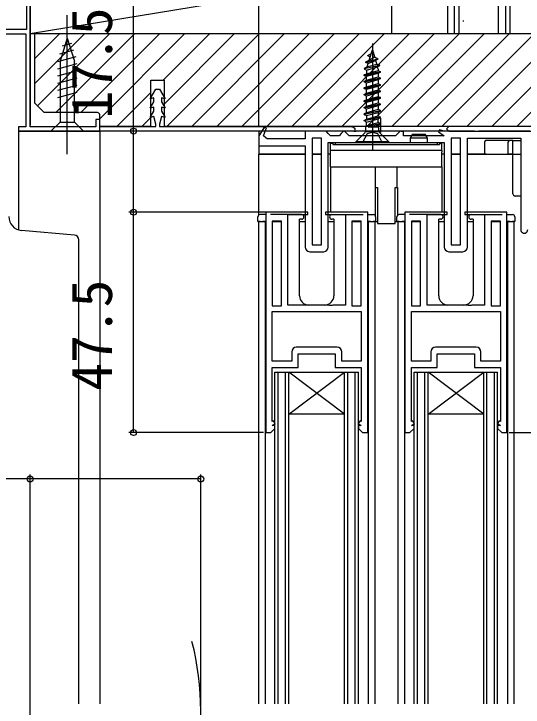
# Model space of a CAD drawing. Units: millimetres, scale not verified. Extents: x -525 to 525, y -782 to 777.
# Drawn here: x -411.5 to -301.7, y 344.3 to 493.8 of the extents above; entities that cross this region are included whole.
import ezdxf
from ezdxf.enums import TextEntityAlignment as Align

# ---------------------------------------------------------------- set-up
doc = ezdxf.new("R2010")
doc.units = ezdxf.units.MM
doc.header["$LTSCALE"] = 4
for name, color, linetype in [('0-2_YKK_11', 7, 'Continuous'), ('0-4_YKK_12', 2, 'Continuous'), ('0-5_YKK_13', 4, 'Continuous'), ('0-7_YKK_D', 6, 'Continuous'), ('0-9_YSS_K', 3, 'Continuous'), ('0-A_YSS_KE', 3, 'Continuous')]:
    doc.layers.add(name, color=color, linetype=linetype)
doc.styles.add('ＭＳ ゴシック', font='')
doc.styles.get('ＭＳ ゴシック').set_extended_font_data('MS Gothic')

msp = doc.modelspace()

# ---------------------------------------------------------------- linework, layer by layer
at = {"layer": '0-2_YKK_11'}
for p, q in [((-357.824, 468.836), (-357.169, 469.491)), ((-338, 469.105), (-338, 468.504)), ((-343.7, 443.504), (-343.7, 466.004)), ((-347.7, 442.504), (-344.7, 442.504)), ((-317.7, 442.504), (-314.7, 442.504)), ((-341.8, 421.904), (-350.6, 421.904)), ((-311.8, 421.904), (-320.6, 421.904))]:
    msp.add_line(p, q, dxfattribs=at)
for points in [[(-424, 478.5), (-424, 489.5), (-408.9, 489.5), (-408.9, 469.4), (-410.5, 469.4), (-410.5, 468.5), (-393, 468.5), (-393, 471), (-393.8, 471), (-393.8, 469.4), (-408, 469.4), (-408, 497.5), (-410, 497.5), (-410, 496.8), (-408.8, 496.8), (-408.8, 490.4), (-421.576, 490.4)], [(-338.001, 468.504), (-380.9, 468.504), (-393, 468.504), (-393, 469.504), (-380.9, 469.504), (-380.9, 470.002), (-381.299, 471.641), (-382.1, 471.426), (-381.3, 472.812), (-381.3, 473.641), (-382.1, 473.426), (-381.3, 474.812), (-381.3, 475.641), (-382.1, 475.426), (-380.9, 477.504), (-380.1, 477.505), (-378.9, 475.426), (-379.7, 475.64), (-379.7, 474.812), (-378.9, 473.426), (-379.7, 473.64), (-379.7, 472.812), (-378.9, 471.426), (-379.7, 471.639), (-380.1, 470.004), (-380.1, 469.504), (-338.566, 469.505), (-338.377, 469.371), (-338, 469.105)], [(-301.7, 468.504), (-311.241, 468.504), (-311.425, 468.384), (-311.975, 468.384), (-312.158, 468.504), (-318.7, 468.504), (-319.717, 468.805), (-319.927, 468.374), (-318.7, 467.504), (-327.5, 467.504), (-327.5, 468.504), (-328.2, 468.504), (-328.7, 468.004), (-329.2, 467.504), (-339.2, 467.504), (-339.7, 468.004), (-340.2, 468.504), (-340.4, 468.504), (-340.9, 468.004), (-341.4, 467.504), (-343.2, 467.504), (-343.7, 468.004), (-344.2, 468.504), (-348.7, 468.504), (-348.7, 466.804), (-356.9, 466.804), (-357.197, 467.067), (-357.693, 467.504), (-357.7, 467.504), (-357.009, 469.181), (-357.445, 469.412), (-358.7, 467.504), (-358.7, 465.304), (-348.7, 465.304), (-348.7, 443.504)], [(-284.7, 469.504), (-317.7, 469.504), (-318.2, 469.004), (-317.7, 468.504), (-296.7, 468.504)], [(-313.7, 443.504), (-313.7, 467.004), (-302.2, 467.004), (-302.2, 447.254)], [(-343.7, 466.004), (-318.7, 466.004), (-318.7, 443.504)], [(-355.8, 429.604), (-336.6, 429.604), (-336.6, 418.904), (-340.8, 418.904), (-340.8, 420.904)], [(-351.6, 420.904), (-351.6, 418.904), (-355.8, 418.904), (-355.8, 429.604)], [(-325.8, 429.604), (-306.6, 429.604), (-306.6, 418.904), (-310.8, 418.904), (-310.8, 420.904)], [(-321.6, 420.904), (-321.6, 418.904), (-325.8, 418.904), (-325.8, 429.604)]]:
    msp.add_lwpolyline(points, dxfattribs=at)
for points in [[(-345.2, 444.004), (-345.2, 467.004), (-347.2, 467.004), (-347.2, 444.004)], [(-315.2, 444.004), (-315.2, 467.004), (-317.2, 467.004), (-317.2, 444.004)], [(-357.2, 451.004), (-357.2, 403.504), (-356.1, 403.504), (-355.2, 404.404), (-355.2, 405.004), (-355.8, 405.004), (-355.147, 405.469), (-355.553, 406.039), (-355.8, 405.864), (-355.8, 417.504), (-350.2, 417.504), (-350.2, 420.504), (-342.2, 420.504), (-342.2, 417.504), (-336.6, 417.504), (-336.6, 405.864), (-336.847, 406.039), (-337.253, 405.469), (-336.6, 405.004), (-337.2, 405.004), (-337.2, 404.404), (-336.3, 403.504), (-335.2, 403.504), (-335.2, 451.004), (-336.2, 451.004), (-344.3, 451.004), (-344.3, 450.504), (-340, 450.504), (-340, 431.004), (-342.742, 431.004), (-342.925, 430.884), (-343.475, 430.884), (-343.659, 431.004), (-352.4, 431.004), (-352.4, 450.504), (-348.1, 450.504), (-348.1, 451.004), (-356.2, 451.004)], [(-327.2, 451.004), (-327.2, 403.504), (-326.1, 403.504), (-325.2, 404.404), (-325.2, 405.004), (-325.8, 405.004), (-325.147, 405.469), (-325.553, 406.039), (-325.8, 405.864), (-325.8, 417.504), (-320.2, 417.504), (-320.2, 420.504), (-312.2, 420.504), (-312.2, 417.504), (-306.6, 417.504), (-306.6, 405.864), (-306.847, 406.039), (-307.253, 405.469), (-306.6, 405.004), (-307.2, 405.004), (-307.2, 404.404), (-306.3, 403.504), (-305.2, 403.504), (-305.2, 451.004), (-306.2, 451.004), (-314.3, 451.004), (-314.3, 450.504), (-310, 450.504), (-310, 431.004), (-312.742, 431.004), (-312.925, 430.884), (-313.475, 430.884), (-313.659, 431.004), (-322.4, 431.004), (-322.4, 450.504), (-318.1, 450.504), (-318.1, 451.004), (-326.2, 451.004)], [(-353.8, 430.804), (-353.8, 449.104), (-355.8, 449.104), (-355.8, 430.804)], [(-336.6, 430.804), (-336.6, 449.104), (-338.6, 449.104), (-338.6, 430.804)], [(-323.8, 430.804), (-323.8, 449.104), (-325.8, 449.104), (-325.8, 430.804)], [(-306.6, 430.804), (-306.6, 449.104), (-308.6, 449.104), (-308.6, 430.804)]]:
    msp.add_lwpolyline(points, close=True, dxfattribs=at)
for centre, radius, start, end in [((-301.45, 447.254), 0.75, 179.99999, 0.00001), ((-347.7, 443.504), 1, 180.00001, 269.99999), ((-344.7, 443.504), 1, 270.00001, 359.99999), ((-317.7, 443.504), 1, 180.00001, 269.99999), ((-314.7, 443.504), 1, 270.00001, 359.99999), ((-350.6, 420.904), 1, 90.00001, 179.99999), ((-341.8, 420.904), 1, 0.00001, 89.99999), ((-320.6, 420.904), 1, 90.00001, 179.99999), ((-311.8, 420.904), 1, 0.00001, 89.99999)]:
    msp.add_arc(centre, radius, start, end, dxfattribs=at)
at = {"layer": '0-4_YKK_12'}
for p, q in [((-408, 497.5), (-408, 469.8)), ((-393, 468.5), (-410.5, 468.5)), ((-410.5, 468.5), (-410.5, 447.137)), ((-393, 468.5), (-393, 345.004)), ((-358.7, 450.405), (-358.7, 463.504)), ((-358.7, 463.504), (-348.7, 463.504)), ((-347.2, 463.504), (-345.2, 463.504)), ((-317.2, 463.504), (-315.2, 463.504)), ((-313.7, 463.504), (-302.2, 463.504)), ((-335.1, 450.515), (-335.1, 450.504)), ((-327.286, 450.512), (-327.286, 450.504)), ((-358.9, 449.004), (-357.2, 449.004)), ((-358.7, 345.004), (-358.7, 449.004)), ((-357.3, 449.004), (-357.3, 345.004)), ((-355.6, 449.004), (-354, 449.004)), ((-349.9, 449.004), (-348.7, 449.004)), ((-343.7, 449.004), (-342.5, 449.004)), ((-338.4, 449.004), (-336.8, 449.004)), ((-335.2, 449.004), (-333.1, 449.004)), ((-335.1, 449.004), (-335.1, 345.004)), ((-333.7, 449.004), (-333.7, 345.004)), ((-329.3, 449.004), (-327.2, 449.004)), ((-328.686, 449.004), (-328.686, 345.004)), ((-327.286, 449.004), (-327.286, 345.004)), ((-325.6, 449.004), (-324, 449.004)), ((-319.9, 449.004), (-318.7, 449.004)), ((-313.7, 449.004), (-312.5, 449.004)), ((-308.4, 449.004), (-306.8, 449.004)), ((-305.2, 449.004), (-303.686, 449.004)), ((-305.1, 449.005), (-305.1, 345.004)), ((-303.686, 449.004), (-303.686, 345.004)), ((-397.5, 345.004), (-397.5, 444.499)), ((-355.2, 416.504), (-337.2, 416.504)), ((-355.2, 345.004), (-355.2, 416.504)), ((-354.5, 345.004), (-354.5, 416.504)), ((-352.9, 345.004), (-352.9, 416.504)), ((-340.2, 407.504), (-352.2, 416.504)), ((-352.2, 345.004), (-352.2, 416.504)), ((-340.2, 345.004), (-340.2, 416.504)), ((-339.5, 345.004), (-339.5, 416.504)), ((-337.9, 345.004), (-337.9, 416.504)), ((-337.2, 345.004), (-337.2, 416.504)), ((-325.2, 416.504), (-307.2, 416.504)), ((-325.2, 345.004), (-325.2, 416.504)), ((-324.5, 345.004), (-324.5, 416.504)), ((-322.9, 345.004), (-322.9, 416.504)), ((-310.2, 407.504), (-322.2, 416.504)), ((-322.2, 345.004), (-322.2, 416.504)), ((-310.2, 345.004), (-310.2, 416.504)), ((-309.5, 345.004), (-309.5, 416.504)), ((-307.9, 345.004), (-307.9, 416.504)), ((-307.2, 345.004), (-307.2, 416.504))]:
    msp.add_line(p, q, dxfattribs=at)
for points in [[(-340.2, 407.504), (-352.2, 407.504), (-340.2, 416.504)], [(-310.2, 407.504), (-322.2, 407.504), (-310.2, 416.504)]]:
    msp.add_lwpolyline(points, dxfattribs=at)
msp.add_arc((-431.2, 343.504), 60, 345.52249, 14.47751, dxfattribs=at)
at = {"layer": '0-5_YKK_13'}
for p, q in [((-400, 463.5), (-400, 493.5)), ((-400, 488.5), (-401.55, 483.584)), ((-399.062, 487.353), (-401.112, 486.804)), ((-400, 488.5), (-398.45, 483.584)), ((-334.2, 487.351), (-334.2, 464.216)), ((-398.61, 485.921), (-401.646, 485.108)), ((-398.159, 484.489), (-402.1, 483.433)), ((-334.877, 483.789), (-333.736, 484.489)), ((-397.9, 483.006), (-402.1, 481.88)), ((-401.55, 483.584), (-401.55, 470.45)), ((-398.45, 470.45), (-398.45, 483.584)), ((-335.616, 483.404), (-332.997, 484.104)), ((-335.616, 483.304), (-332.997, 484.004)), ((-335.106, 483.039), (-333.507, 483.739)), ((-397.9, 481.453), (-402.1, 480.327)), ((-335.95, 482.004), (-332.569, 482.704)), ((-332.569, 482.604), (-335.95, 481.904)), ((-335.44, 481.639), (-333.079, 482.339)), ((-332.96, 481.829), (-332.96, 481.57)), ((-332.45, 481.204), (-332.45, 481.304)), ((-397.9, 479.9), (-402.1, 478.774)), ((-332.96, 480.939), (-332.96, 480.17)), ((-332.45, 479.804), (-332.45, 479.904)), ((-397.9, 478.347), (-402.1, 477.222)), ((-332.96, 479.539), (-332.96, 478.77)), ((-332.45, 478.404), (-332.45, 478.504)), ((-397.9, 476.794), (-402.1, 475.669)), ((-332.96, 478.139), (-332.96, 477.37)), ((-332.96, 476.739), (-332.96, 475.97)), ((-332.45, 477.004), (-332.45, 477.104)), ((-332.96, 475.339), (-332.96, 474.57)), ((-332.45, 475.604), (-332.45, 475.704)), ((-332.96, 473.939), (-332.96, 473.17)), ((-332.45, 474.204), (-332.45, 474.304)), ((-332.96, 472.539), (-332.96, 471.77)), ((-332.45, 472.804), (-332.45, 472.904)), ((-335.44, 470.439), (-332.96, 471.139)), ((-332.45, 471.404), (-332.45, 471.504)), ((-332.45, 471.298), (-332.45, 468.169)), ((-403.5, 468.5), (-401.55, 470.45)), ((-401.55, 470.45), (-398.45, 470.45)), ((-396.5, 468.5), (-398.45, 470.45)), ((-335.6, 469.587), (-332.486, 470.123)), ((-335.44, 469.67), (-332.96, 470.37)), ((-334.322, 469.354), (-332.96, 469.739)), ((-403.5, 468.5), (-396.5, 468.5)), ((-358.7, 468.504), (-358.7, 463.504)), ((-338.2, 468.504), (-358.7, 468.504)), ((-338.2, 468.504), (-337.7, 468.504)), ((-328, 468.504), (-337.7, 468.504)), ((-335.834, 468.12), (-337.7, 466.254)), ((-332.8, 468.354), (-335.6, 468.354)), ((-330.7, 466.254), (-332.565, 468.12)), ((-328, 468.504), (-327.5, 468.504)), ((-312.2, 468.504), (-327.5, 468.504)), ((-325.55, 467.804), (-326.05, 466.938)), ((-325.55, 467.804), (-322.85, 467.804)), ((-322.35, 466.938), (-322.85, 467.804)), ((-300.246, 468.504), (-311.2, 468.504)), ((-326.05, 466.938), (-326.05, 466.004)), ((-322.35, 466.938), (-326.05, 466.938)), ((-322.35, 466.004), (-322.35, 466.938)), ((-303.9, 466.504), (-309.78, 466.504)), ((-303.4, 466.504), (-302.2, 466.504)), ((-342.7, 465.804), (-343.2, 465.804)), ((-342.2, 466.004), (-342.2, 465.604)), ((-342.2, 466.004), (-320.2, 466.004)), ((-342.2, 465.604), (-320.2, 465.604)), ((-320.2, 466.004), (-320.2, 465.604)), ((-319.7, 465.804), (-319.7, 465.604)), ((-319.2, 465.804), (-319.7, 465.804)), ((-319.2, 464.304), (-319.2, 465.804)), ((-304.9, 463.504), (-304.9, 466.204)), ((-348.7, 463.504), (-358.7, 463.504)), ((-345.2, 463.504), (-347.2, 463.504)), ((-343.2, 463.504), (-343.7, 463.504)), ((-343.2, 464.059), (-343.2, 464.304)), ((-343.2, 460.804), (-343.2, 464.059)), ((-319.2, 464.304), (-319.2, 464.059)), ((-319.2, 460.804), (-319.2, 464.059)), ((-318.7, 463.504), (-319.2, 463.504)), ((-315.2, 463.504), (-317.2, 463.504)), ((-310.3, 463.504), (-313.7, 463.504)), ((-309.7, 463.504), (-310, 463.504)), ((-309.7, 463.504), (-304.9, 463.504)), ((-303.9, 463.504), (-304.9, 463.504)), ((-343.2, 460.804), (-333.5, 460.804)), ((-343.2, 460.804), (-343.2, 451.004)), ((-333.5, 460.804), (-328.9, 460.804)), ((-333.5, 456.304), (-333.5, 460.804)), ((-328.9, 460.804), (-319.2, 460.804)), ((-328.9, 460.804), (-328.9, 456.304)), ((-319.2, 460.804), (-319.2, 451.004)), ((-333.5, 456.304), (-333.1, 456.304)), ((-333.1, 456.304), (-333.1, 448.604)), ((-329.3, 456.304), (-328.9, 456.304)), ((-329.3, 448.604), (-329.3, 456.304)), ((-302.2, 454.504), (-303.4, 454.504)), ((-358.9, 449.004), (-358.9, 450.004)), ((-357.2, 450.504), (-358.4, 450.504)), ((-349.475, 450.504), (-356.2, 450.504)), ((-342.925, 450.504), (-336.2, 450.504)), ((-335.2, 450.504), (-334, 450.504)), ((-328.9, 449.004), (-328.9, 450.004)), ((-327.2, 450.504), (-328.4, 450.504)), ((-319.475, 450.504), (-326.2, 450.504)), ((-312.925, 450.504), (-306.2, 450.504)), ((-305.2, 450.504), (-304, 450.504)), ((-358.4, 449.004), (-358.9, 449.004)), ((-358.4, 449.004), (-357.8, 449.004)), ((-357.2, 449.004), (-357.8, 449.004)), ((-349.475, 449.504), (-349.9, 449.504)), ((-349.9, 433.004), (-349.9, 449.504)), ((-342.5, 449.504), (-342.925, 449.504)), ((-342.5, 449.504), (-342.5, 433.004)), ((-334.6, 449.004), (-335.2, 449.004)), ((-334.6, 449.004), (-334, 449.004)), ((-333.1, 448.604), (-329.3, 448.604)), ((-328.4, 449.004), (-328.9, 449.004)), ((-328.4, 449.004), (-327.8, 449.004)), ((-327.2, 449.004), (-327.8, 449.004)), ((-319.475, 449.504), (-319.9, 449.504)), ((-319.9, 433.004), (-319.9, 449.504)), ((-312.5, 449.504), (-312.925, 449.504)), ((-312.5, 449.504), (-312.5, 433.004)), ((-304.6, 449.004), (-305.2, 449.004)), ((-304.6, 449.004), (-304, 449.004)), ((-398.413, 446.08), (-409.861, 447.081)), ((-397.5, 444.5), (-397.5, 445.084)), ((-344.5, 431.004), (-347.9, 431.004)), ((-314.5, 431.004), (-317.9, 431.004))]:
    msp.add_line(p, q, dxfattribs=at)
for points in [[(-335.332, 482.3), (-335.106, 483.039), (-335.616, 483.304), (-335.616, 483.404), (-334.877, 483.789), (-334.2, 486.004), (-333.736, 484.489), (-332.997, 484.104), (-332.997, 484.004), (-333.507, 483.739), (-333.247, 482.889), (-335.44, 482.27), (-335.95, 482.004), (-335.95, 481.904), (-335.44, 481.639), (-335.44, 480.87)], [(-334.678, 484.439), (-335.188, 484.704), (-335.188, 484.804), (-334.449, 485.189)], [(-332.995, 482.063), (-333.079, 482.339), (-332.569, 482.604), (-332.569, 482.704), (-333.247, 482.889)], [(-335.44, 479.47), (-335.44, 480.239), (-335.95, 480.504), (-335.95, 480.604), (-335.44, 480.87), (-332.96, 481.57), (-332.45, 481.304), (-335.95, 480.604)], [(-335.95, 480.504), (-332.45, 481.204), (-332.96, 480.939), (-335.44, 480.239)], [(-335.44, 478.07), (-335.44, 478.839), (-335.95, 479.104), (-335.95, 479.204), (-335.44, 479.47), (-332.96, 480.17), (-332.45, 479.904), (-335.95, 479.204)], [(-335.95, 479.104), (-332.45, 479.804), (-332.96, 479.539), (-335.44, 478.839)], [(-335.44, 476.67), (-335.44, 477.439), (-335.95, 477.704), (-335.95, 477.804), (-335.44, 478.07), (-332.96, 478.77), (-332.45, 478.504), (-335.95, 477.804)], [(-335.95, 477.704), (-332.45, 478.404), (-332.96, 478.139), (-335.44, 477.439)], [(-335.44, 475.27), (-335.44, 476.039), (-335.95, 476.304), (-335.95, 476.404), (-335.44, 476.67), (-332.96, 477.37), (-332.45, 477.104), (-335.95, 476.404)], [(-335.95, 476.304), (-332.45, 477.004), (-332.96, 476.739), (-335.44, 476.039)], [(-335.44, 473.87), (-335.44, 474.639), (-335.95, 474.904), (-335.95, 475.004), (-335.44, 475.27), (-332.96, 475.97), (-332.45, 475.704), (-335.95, 475.004)], [(-335.95, 474.904), (-332.45, 475.604), (-332.96, 475.339), (-335.44, 474.639)], [(-335.44, 472.47), (-335.44, 473.239), (-335.95, 473.504), (-335.95, 473.604), (-335.44, 473.87), (-332.96, 474.57), (-332.45, 474.304), (-335.95, 473.604)], [(-335.95, 473.504), (-332.45, 474.204), (-332.96, 473.939), (-335.44, 473.239)], [(-335.44, 471.839), (-332.96, 472.539), (-332.45, 472.804), (-335.95, 472.104), (-335.95, 472.204), (-332.45, 472.904), (-332.96, 473.17), (-335.44, 472.47), (-335.95, 472.204)], [(-335.95, 472.104), (-335.44, 471.839), (-335.44, 471.07)], [(-335.6, 468.686), (-335.6, 469.587), (-335.44, 469.67), (-335.44, 470.439), (-335.95, 470.704), (-335.95, 470.804), (-335.44, 471.07), (-332.96, 471.77), (-332.45, 471.504), (-335.95, 470.804)], [(-332.554, 469.95), (-332.486, 470.123), (-332.96, 470.37), (-332.96, 471.139), (-332.45, 471.404), (-335.95, 470.704)], [(-332.8, 468.686), (-332.8, 469.262), (-332.96, 469.354), (-335.14, 469.354), (-332.554, 469.95), (-332.96, 469.739), (-332.96, 469.354)], [(-332.1, 466.004), (-333.055, 467.92), (-334.2, 468.205), (-335.345, 467.92), (-336.3, 466.004)], [(-303.9, 455.004), (-303.9, 466.504), (-303.4, 466.504)], [(-319.2, 464.304), (-343.2, 464.304), (-343.2, 465.804)], [(-342.7, 465.804), (-342.7, 465.604), (-319.7, 465.604)], [(-310, 466.204), (-310, 463.504), (-310.3, 463.504)], [(-333.5, 456.304), (-333.6, 456.304), (-333.6, 450.304)], [(-328.9, 456.304), (-328.8, 456.304), (-328.8, 450.304)], [(-333.5, 450.004), (-333.5, 449.004), (-334, 449.004)], [(-303.5, 450.004), (-303.5, 449.004), (-304, 449.004)]]:
    msp.add_lwpolyline(points, dxfattribs=at)
msp.add_lwpolyline([(-330.7, 466.254), (-330.7, 466.004), (-337.7, 466.004), (-337.7, 466.254)], close=True, dxfattribs=at)
for centre, radius, start, end in [((-333.76, 481.829), 0.8, 359.99998, 16.99998), ((-336.4, 468.686), 0.8, 314.99999, 359.99998), ((-332, 468.686), 0.8, 180, 224.99999), ((-309.7, 466.204), 0.3, 90, 180), ((-304.6, 466.204), 0.3, 90, 180), ((-303.4, 455.004), 0.5, 180, 270), ((-409.6, 450.07), 3, 180, 265.00191), ((-358.4, 450.004), 0.5, 90, 180), ((-349.475, 450.004), 0.5, 0, 90), ((-349.475, 450.004), 0.5, 270, 0), ((-342.925, 450.004), 0.5, 90, 180), ((-342.925, 450.004), 0.5, 180, 270), ((-334, 450.004), 0.5, 0, 90), ((-328.4, 450.004), 0.5, 90, 180), ((-319.475, 450.004), 0.5, 0, 90), ((-319.475, 450.004), 0.5, 270, 0), ((-312.925, 450.004), 0.5, 90, 180), ((-312.925, 450.004), 0.5, 180, 270), ((-304, 450.004), 0.5, 0, 90), ((-398.5, 445.084), 1, 0, 85.00371), ((-347.9, 433.004), 2, 180, 270), ((-344.5, 433.004), 2, 270, 0), ((-317.9, 433.004), 2, 180, 270), ((-314.5, 433.004), 2, 270, 0)]:
    msp.add_arc(centre, radius, start, end, dxfattribs=at)
at = {"layer": '0-7_YKK_D'}
for p, q in [((-358.7, 469.504), (-358.7, 510.504)), ((-360.7, 468.504), (-386.7, 468.504)), ((-354.701, 451.004), (-386.7, 451.004)), ((-354.701, 451.004), (-386.7, 451.004)), ((-385.7, 403.504), (-385.7, 451.004)), ((-357.7, 403.504), (-386.7, 403.504)), ((-304.7, 403.504), (-212.7, 403.504)), ((-408, 218.2), (-408, 394.504)), ((-371.2, 344.504), (-371.2, 394.504))]:
    msp.add_line(p, q, dxfattribs=at)
for points in [[(-385.7, 451.004), (-385.7, 468.504), (-385.7, 502.054)], [(-371.2, 393.504), (-408, 393.504), (-500.516, 393.504)]]:
    msp.add_lwpolyline(points, dxfattribs=at)
for centre in [(-385.7, 468.504), (-385.7, 451.004), (-385.7, 451.004), (-385.7, 403.504), (-408, 393.504), (-371.2, 393.504)]:
    msp.add_circle(centre, 0.637, dxfattribs=at)
at = {"layer": '0-9_YSS_K'}
for p, q in [((-316.5, 489.504), (-316.5, 622.5)), ((-307, 489.504), (-307, 622.5)), ((-304.5, 489.504), (-304.5, 622.5)), ((-408, 489.504), (-330, 502.5)), ((-314.686, 492.262), (-314.486, 492.262)), ((-407, 484.116), (-401.612, 489.504)), ((-407, 478.728), (-396.224, 489.504)), ((-406.418, 473.922), (-390.836, 489.504)), ((-402.447, 472.504), (-385.447, 489.504)), ((-397.059, 472.504), (-380.059, 489.504)), ((-393, 471.175), (-374.671, 489.504)), ((-379.283, 479.504), (-369.283, 489.504)), ((-379, 474.399), (-363.895, 489.504)), ((-378.507, 469.504), (-358.507, 489.504)), ((-373.118, 469.504), (-353.118, 489.504)), ((-367.73, 469.504), (-347.73, 489.504)), ((-362.342, 469.504), (-342.342, 489.504)), ((-356.954, 469.504), (-336.954, 489.504)), ((-351.566, 469.504), (-331.566, 489.504)), ((-346.178, 469.504), (-326.178, 489.504)), ((-340.79, 469.504), (-320.79, 489.504)), ((-335.401, 469.504), (-315.401, 489.504)), ((-330.013, 469.504), (-310.013, 489.504)), ((-324.625, 469.504), (-304.625, 489.504)), ((-319.237, 469.504), (-299.237, 489.504)), ((-313.849, 469.504), (-293.849, 489.504)), ((-308.461, 469.504), (-288.461, 489.504)), ((-303.073, 469.504), (-286.2, 486.377)), ((-389.283, 469.504), (-382, 476.787)), ((-383.895, 469.504), (-382, 471.399))]:
    msp.add_line(p, q, dxfattribs=at)
msp.add_lwpolyline([(-330, 489.504), (-330, 502.5), (-408, 502.5), (-408, 489.504)], close=True, dxfattribs=at)
at = {"layer": '0-A_YSS_KE'}
for p, q in [((-318, 622.5), (-318, 489.504)), ((-315.5, 489.504), (-315.5, 622.5)), ((-305.5, 622.5), (-305.5, 489.504)), ((-318, 489.504), (-305.5, 489.504)), ((-382, 479.504), (-379, 479.504)), ((-382, 469.504), (-382, 479.504)), ((-379, 469.504), (-379, 479.504)), ((-288.2, 469.504), (-379, 469.504))]:
    msp.add_line(p, q, dxfattribs=at)
for points in [[(-393.5, 472.504), (-405, 472.504), (-407, 474.504), (-407, 489.504), (-286.2, 489.504), (-286.2, 471.504)], [(-382, 469.504), (-393, 469.504), (-393, 472.004)]]:
    msp.add_lwpolyline(points, dxfattribs=at)
msp.add_arc((-393.5, 472.004), 0.5, 0, 90, dxfattribs=at)

# ---------------------------------------------------------------- texts
at = {"layer": '0-7_YKK_D', "style": 'ＭＳ ゴシック'}
for s, p in [('17.5', (-387.7, 471.213)), ('47.5', (-387.7, 412.527))]:
    msp.add_text(s, height=8.798, rotation=90, dxfattribs=at).set_placement(p, align=Align.BOTTOM_LEFT)

doc.saveas('drawing.dxf')
